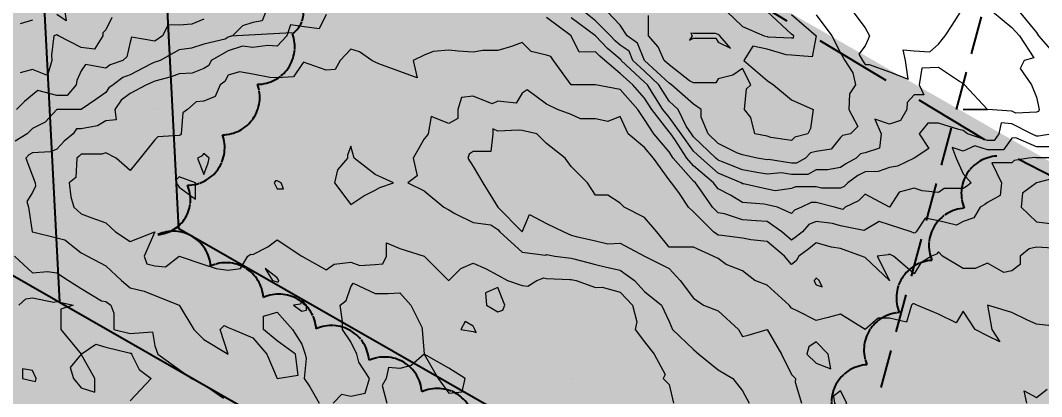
# Model space of a CAD drawing. Extents: x 532589 to 538856, y 6045658 to 6049082.
# Drawn here: x 533960.9 to 534126.9, y 6047280 to 6047341.2 of the extents above; entities that cross this region are included whole.
import ezdxf

# ---------------------------------------------------------------- set-up
doc = ezdxf.new("R2010")
doc.units = 0
doc.header["$LTSCALE"] = 5
doc.header["$PDSIZE"] = 0.5
for name, pattern in [('0', [1, 1, 0]), ('foc-ACCESSROAD', [3.75, 2.5, -1.25]), ('foc-TIELINE', [1.875, 1.25, -0.625])]:
    doc.linetypes.add(name, pattern=pattern)
doc.layers.get('Defpoints').update_dxf_attribs({"color": 9})
doc.layers.add('C-TOPO-MAJR', color=7, linetype='Continuous', lineweight=15, true_color=0xd3aa5f)
doc.layers.add('C-TOPO-MINR', color=7, linetype='Continuous', lineweight=13, true_color=0xe9d5af)
for name, color, linetype in [('F-AR', 190, 'foc-ACCESSROAD'), ('F-RW', 190, 'Continuous'), ('L-TIE', 7, 'foc-TIELINE'), ('P-BUFFER-H 30m', 51, 'Continuous'), ('P-PROPOSED', 10, 'Continuous'), ('P-PROPOSED-H', 21, 'Continuous'), ('T-BUSH', 110, '0')]:
    doc.layers.add(name, color=color, linetype=linetype)
doc.layers.add('F-RW-T', color=190, linetype='Continuous', lineweight=9)
doc.styles.add('80CG', font='ARIALN.TTF', dxfattribs={"height": 10})
doc.dimstyles.new('Compass 5 000', dxfattribs={"dimscale": 5, "dimtxt": 9, "dimasz": 2, "dimexe": 0.2, "dimexo": 0.0625, "dimgap": 0.5, "dimtad": 0, "dimtih": 1, "dimtoh": 1, "dimzin": 0, "dimdsep": 46, "dimtxsty": '80CG', "dimcen": 0.1, "dimse1": 1, "dimse2": 1, "dimclrd": 256, "dimclrt": 256, "dimaunit": 1, "dimadec": 4, "dimazin": 0, "dimtfac": 0.06, "dimtofl": 0, "dimtmove": 0, "dimatfit": 1, "dimfxl": 0.2, "dimtolj": 1, "dimtzin": 0, "dimlwd": -1, "dimarcsym": 0})

# ---------------------------------------------------------------- blocks, each defined once
blk = doc.blocks.new('*D570')
at = {"layer": 'Defpoints', "color": 0, "transparency": 16777216}
for p in [(533965.06, 6047337.11), (533985.67, 6047325.57), (533965.72, 6047324.53)]:
    blk.add_point(p, dxfattribs=at)
at = {"layer": 'F-RW-T', "transparency": 16777216}
for p, q in [((533995, 6047338.67), (534004.99, 6047339.2)), ((533955.08, 6047336.59), (533867.15, 6047332.01))]:
    blk.add_line(p, q, dxfattribs=at)
for points in [[(533994.91, 6047340.34), (533995.09, 6047337.01), (533985.01, 6047338.15)], [(533954.99, 6047338.26), (533955.16, 6047334.93), (533965.06, 6047337.11)]]:
    blk.add_solid(points, dxfattribs=at)
at = {"layer": 'F-RW-T', "transparency": 16777216, "insert": (533827.61, 6047332.01), "char_height": 10, "attachment_point": 5, "style": '80CG'}
blk.add_mtext('\\A1;Athabasca\\P20.00 P/L R/W\\PPLA 240970', dxfattribs=at)

msp = doc.modelspace()

# ---------------------------------------------------------------- hatches: boundary and pattern name
at = {"layer": 'P-BUFFER-H 30m'}
h = msp.add_hatch(color=256, dxfattribs=at)
h.dxf.hatch_style = 1
edge = h.paths.add_edge_path()
edge.add_line((533962.39, 6047413.291), (534135.818, 6047313.884))
edge.add_arc((534086.114, 6047227.17), 99.949, -29.1674, 60.17902, ccw=False)
edge.add_line((534173.389, 6047178.458), (534124.675, 6047091.178))
edge.add_arc((534037.4, 6047139.889), 99.949, 240.19293, 330.8326, ccw=False)
edge.add_line((533987.717, 6047053.163), (533814.265, 6047152.528))
edge.add_arc((533863.948, 6047239.254), 99.949, 150.83228, 240.19293, ccw=False)
edge.add_line((533776.673, 6047287.966), (533825.411, 6047375.289))
edge.add_arc((533912.686, 6047326.577), 99.949, 60.17902, 150.83228, ccw=False)
at = {"layer": 'P-PROPOSED-H'}
h = msp.add_hatch(color=256, dxfattribs=at)
h.dxf.hatch_style = 1
h.paths.add_polyline_path([(533912.686, 6047326.577), (534086.114, 6047227.17), (534037.4, 6047139.889), (533863.948, 6047239.254)])

# ---------------------------------------------------------------- linework, layer by layer
at = {"layer": 'C-TOPO-MAJR', "color": 9, "true_color": 0xbfbfbf, "elevation": 859, "flags": 128}
for points in [[(534000.759, 6047342.644), (534000.153, 6047341.127), (533998.636, 6047340.874), (533996.977, 6047340.321), (533995.318, 6047338.662), (533994.654, 6047338.441), (533994.156, 6047338.164), (533990.672, 6047337.335), (533988.681, 6047336.671), (533986.691, 6047336.422), (533983.594, 6047334.681), (533982.95, 6047334.439), (533982.709, 6047334.374), (533982.14, 6047334.111), (533978.727, 6047332.347), (533977.502, 6047331.924), (533975.916, 6047330.699), (533975.243, 6047330.201), (533974.746, 6047329.455), (533973.123, 6047328.339), (533970.764, 6047326.717), (533966.782, 6047326.717), (533964.886, 6047324.631), (533962.801, 6047323.59), (533962.374, 6047323.163), (533961.947, 6047322.736), (533960.035, 6047321.519)], [(534123.238, 6047342.644), (534126.049, 6047339.232), (534126.368, 6047338.662), (534128.703, 6047336.008)], [(534128.702, 6047322.736), (534126.403, 6047322.382), (534126.049, 6047322.382), (534125.253, 6047322.736), (534122.067, 6047324.369), (534120.298, 6047324.505), (534119.944, 6047322.736), (534119.158, 6047321.663), (534118.085, 6047321.663), (534114.807, 6047322.736), (534114.104, 6047323.255), (534113.401, 6047323.439), (534110.122, 6047324.487), (534108.37, 6047324.487), (534106.994, 6047322.736), (534108.529, 6047320.347), (534106.14, 6047318.754), (534103.433, 6047317.479), (534102.159, 6047317.237), (534100.31, 6047316.621), (534098.177, 6047316.542), (534097.012, 6047315.938), (534095.366, 6047314.772), (534094.781, 6047314.187), (534094.195, 6047313.907), (534091.079, 6047313.907), (534090.214, 6047314.13), (534086.874, 6047314.13), (534086.232, 6047313.824), (534083.578, 6047313.445), (534082.25, 6047313.744), (534078.435, 6047314.606), (534078.269, 6047314.619), (534078.02, 6047314.772), (534074.287, 6047316.344), (534071.512, 6047318.754), (534070.305, 6047319.925), (534068.272, 6047322.736), (534066.324, 6047325.429), (534065.329, 6047326.717), (534063.586, 6047329.455), (534062.805, 6047330.699), (534062.342, 6047331.141), (534058.55, 6047334.681), (534058.496, 6047334.816), (534058.36, 6047334.908), (534056.307, 6047336.609), (534054.379, 6047338.662), (534050.397, 6047341.612)], [(533959.925, 6047302.827), (533962.801, 6047300.103), (533965.265, 6047300.363), (533966.782, 6047300.12), (533968.656, 6047298.846), (533970.764, 6047297.565), (533974.021, 6047295.588), (533974.746, 6047295.477), (533975.542, 6047294.864), (533976.074, 6047293.535), (533976.074, 6047290.882), (533978.727, 6047290.246), (533982.362, 6047290.536), (533982.709, 6047288.228), (533983.207, 6047286.901), (533986.691, 6047284.366), (533988.681, 6047282.919), (533990.672, 6047281.924), (533993.857, 6047279.735)]]:
    msp.add_lwpolyline(points, dxfattribs=at)
at = {"layer": 'C-TOPO-MINR', "color": 254, "true_color": 0xd9d9d9, "flags": 128}
for points, elevation in [([(533975.701, 6047341.688), (533974.746, 6047339.657), (533974.248, 6047339.16), (533974.277, 6047338.662), (533972.897, 6047336.529), (533970.764, 6047336.796), (533967.031, 6047338.662), (533966.782, 6047338.828), (533966.64, 6047338.804), (533966.285, 6047338.662), (533965.897, 6047335.565), (533965.986, 6047334.681), (533965.25, 6047332.231), (533962.801, 6047333.233), (533960.81, 6047332.69)], 858.6), ([(534010.581, 6047342.146), (534009.419, 6047339.824), (534006.599, 6047340.227), (534004.774, 6047340.487), (534004.166, 6047338.662), (534002.617, 6047337.023), (534001.069, 6047337.114), (533998.636, 6047336.766), (533996.976, 6047337.003), (533994.654, 6047336.229), (533991.866, 6047334.681), (533991.468, 6047333.884), (533990.672, 6047333.354), (533988.761, 6047332.61), (533986.691, 6047332.524), (533985.363, 6047332.026), (533982.709, 6047331.311), (533981.382, 6047330.699), (533978.727, 6047329.314), (533977.234, 6047328.21), (533976.239, 6047326.717), (533976.452, 6047325.011), (533974.746, 6047324.831), (533973.418, 6047324.063), (533970.764, 6047323.532), (533969.968, 6047323.532), (533969.437, 6047322.736), (533967.989, 6047321.529), (533966.782, 6047320.247), (533965.743, 6047319.793), (533962.801, 6047319.659), (533962.248, 6047319.307), (533961.753, 6047318.754), (533962.801, 6047315.91), (533963.243, 6047314.772), (533963.332, 6047314.241), (533962.801, 6047313.179), (533961.882, 6047311.709), (533962.172, 6047310.791), (533962.8, 6047306.809), (533962.8, 6047306.809), (533962.801, 6047306.808), (533962.802, 6047306.807), (533966.782, 6047305.812), (533968.111, 6047305.48), (533970.764, 6047303.396), (533971.759, 6047302.827), (533974.746, 6047301.235), (533977.305, 6047298.846), (533978.727, 6047297.674), (533981.003, 6047297.139), (533982.709, 6047296.457), (533986.69, 6047294.864), (533986.691, 6047294.862), (533989.081, 6047290.882), (533990.672, 6047289.292), (533994.652, 6047286.901), (533994.654, 6047286.9), (533994.659, 6047286.896), (533994.654, 6047286.901), (533994.654, 6047286.905), (533993.326, 6047290.882), (533993.99, 6047291.546), (533994.654, 6047291.214), (533995.45, 6047290.882), (533998.636, 6047289.555), (534000.911, 6047286.901), (534002.617, 6047282.92), (534002.612, 6047282.919), (534002.617, 6047282.918), (534002.618, 6047282.918), (534002.622, 6047282.919), (534006.03, 6047283.488), (534005.603, 6047286.901), (534002.617, 6047289.073), (534000.405, 6047290.882), (534000.405, 6047293.094), (534002.617, 6047293.727), (534005.106, 6047290.882), (534006.599, 6047288.494), (534007.13, 6047286.901), (534007.323, 6047286.176), (534006.997, 6047282.919), (534007.927, 6047281.591), (534009.444, 6047278.937)], 859.2), ([(533968.109, 6047342.644), (533968.275, 6047341.151), (533966.782, 6047342.146)], 858.4), ([(534118.923, 6047342.644), (534122.067, 6047340.047), (534123.293, 6047338.662), (534125.607, 6047335.123), (534124.06, 6047334.681), (534123.396, 6047333.352), (534125.252, 6047330.699), (534126.049, 6047328.706), (534126.491, 6047326.717), (534126.38, 6047326.386), (534126.049, 6047326.275), (534122.695, 6047326.089), (534122.067, 6047326.411), (534118.086, 6047326.717), (534118.085, 6047326.716), (534114.105, 6047326.716), (534114.104, 6047326.717), (534114.103, 6047326.717), (534114.103, 6047326.718), (534114.104, 6047326.722), (534118.081, 6047326.722), (534114.338, 6047330.699), (534114.104, 6047330.92), (534113.535, 6047331.267), (534110.122, 6047333.543), (534107.408, 6047333.413), (534106.979, 6047330.699), (534107.733, 6047329.106), (534106.14, 6047329.106), (534105.003, 6047327.855), (534104.946, 6047326.717), (534103.957, 6047324.919), (534102.159, 6047324.294), (534099.77, 6047325.125), (534100.78, 6047322.736), (534100.511, 6047320.401), (534098.177, 6047319.658), (534097.44, 6047319.491), (534096.755, 6047318.754), (534095.069, 6047317.88), (534094.195, 6047317.261), (534092.062, 6047316.905), (534090.214, 6047316.905), (534088.856, 6047316.13), (534086.232, 6047316.13), (534084.618, 6047316.387), (534082.25, 6047316.177), (534080.603, 6047316.42), (534078.269, 6047316.874), (534074.83, 6047318.211), (534074.287, 6047318.44), (534073.925, 6047318.754), (534070.305, 6047322.267), (534069.967, 6047322.736), (534069.081, 6047323.96), (534067.817, 6047326.717), (534066.324, 6047328.045), (534064.657, 6047330.699), (534062.342, 6047332.911), (534060.446, 6047334.681), (534059.845, 6047336.165), (534058.36, 6047337.183), (534057.552, 6047337.853), (534056.792, 6047338.662), (534054.379, 6047341.151), (534052.468, 6047342.644)], 858.8), ([(534090.214, 6047342.124), (534092.782, 6047338.662), (534094.195, 6047335.925), (534094.907, 6047334.681), (534096.186, 6047332.69), (534096.645, 6047330.699), (534095.643, 6047329.251), (534095.522, 6047326.717), (534096.982, 6047323.931), (534095.787, 6047322.736), (534094.49, 6047322.441), (534094.195, 6047322.124), (534092.685, 6047320.264), (534090.214, 6047319.868), (534089.315, 6047319.653), (534088.472, 6047318.754), (534087.046, 6047317.94), (534086.232, 6047317.94), (534082.466, 6047318.539), (534082.25, 6047318.52), (534080.659, 6047318.754), (534078.269, 6047319.323), (534077.416, 6047319.607), (534074.287, 6047321.171), (534072.665, 6047322.736), (534071.55, 6047325.473), (534071.55, 6047326.717), (534070.305, 6047327.547), (534066.703, 6047330.699), (534066.324, 6047330.994), (534062.347, 6047334.676), (534062.342, 6047334.68), (534062.342, 6047334.681), (534061.195, 6047337.515), (534059.522, 6047338.662), (534058.36, 6047340.404), (534056.253, 6047342.644)], 858.6), ([(534086.232, 6047342.166), (534090.213, 6047338.662), (534089.601, 6047335.293), (534086.232, 6047335.534), (534085.347, 6047335.566), (534082.25, 6047336.518), (534079.938, 6047336.993), (534078.478, 6047334.681), (534082.25, 6047331.423), (534083.312, 6047330.699), (534086.232, 6047328.265), (534089.717, 6047326.717), (534089.329, 6047323.62), (534088.888, 6047322.736), (534086.746, 6047322.222), (534086.232, 6047321.674), (534082.863, 6047322.123), (534082.25, 6047322.338), (534080.259, 6047322.736), (534079.594, 6047325.392), (534078.6, 6047326.717), (534078.881, 6047330.087), (534079.595, 6047330.699), (534078.269, 6047333.354), (534076.677, 6047332.291), (534074.287, 6047331.692), (534073.926, 6047331.06), (534070.305, 6047331.06), (534069.644, 6047331.361), (534066.324, 6047333.943), (534065.527, 6047334.681), (534064.554, 6047336.892), (534062.971, 6047338.662), (534062.971, 6047342.015)], 858.4), ([(534075.693, 6047342.644), (534078.269, 6047340.211), (534081.753, 6047338.662), (534082.25, 6047338.56), (534082.398, 6047338.515), (534086.232, 6047338.378), (534086.539, 6047338.356)], 858.2), ([(534086.539, 6047338.356), (534086.594, 6047338.662), (534086.232, 6047338.981), (534082.253, 6047342.641)], 858.2), ([(534096.185, 6047342.644), (534098.177, 6047339.988), (534098.9, 6047338.662), (534098.707, 6047338.132), (534098.177, 6047337.071), (534097.181, 6047335.677), (534097.75, 6047334.681), (534098.177, 6047334.017), (534098.841, 6047334.017), (534102.159, 6047332.832), (534105.204, 6047331.636), (534104.747, 6047334.681), (534104.398, 6047336.423), (534106.14, 6047336.229), (534108.716, 6047336.086), (534110.122, 6047337.335), (534110.72, 6047338.065), (534111.208, 6047338.662), (534112.334, 6047340.432), (534113.741, 6047342.644)], 858.8), ([(533990.672, 6047341.386), (533988.755, 6047340.579), (533986.691, 6047340.414), (533984.866, 6047340.487), (533983.953, 6047338.662), (533982.709, 6047337.797), (533978.937, 6047338.452), (533978.727, 6047337.666), (533978.158, 6047335.25), (533977.532, 6047334.681), (533975.46, 6047333.966), (533974.746, 6047333.413), (533971.427, 6047334.017), (533970.764, 6047332.975), (533970.04, 6047331.423), (533969.925, 6047330.699), (533968.488, 6047328.993), (533966.782, 6047328.993), (533963.72, 6047329.78), (533962.801, 6047329.106), (533961.521, 6047327.997), (533960.241, 6047326.717)], 858.8), ([(533962.801, 6047341.251), (533960.809, 6047340.653)], 858.4), ([(534128.172, 6047320.612), (534126.049, 6047320.612), (534122.705, 6047322.098), (534122.067, 6047322.011), (534120.689, 6047320.132), (534118.085, 6047320.132), (534116.038, 6047320.802), (534114.104, 6047319.916), (534112.362, 6047320.496), (534112.989, 6047318.754), (534114.104, 6047316.22), (534115.431, 6047314.772), (534114.694, 6047314.182), (534114.104, 6047313.835), (534111.059, 6047313.835), (534110.122, 6047313.179), (534107.468, 6047313.445), (534106.14, 6047313.919), (534103.707, 6047313.224), (534102.159, 6047310.791), (534102.158, 6047310.791), (534098.177, 6047312.898), (534097.123, 6047311.844), (534094.92, 6047310.791), (534094.542, 6047310.444), (534094.195, 6047310.516), (534093.2, 6047310.791), (534090.214, 6047311.561), (534089.443, 6047311.561), (534087.825, 6047310.791), (534086.701, 6047310.322), (534086.232, 6047309.795), (534083.956, 6047310.791), (534082.25, 6047311.176), (534081.753, 6047311.288), (534078.269, 6047311.556), (534076.278, 6047312.782), (534074.287, 6047313.777), (534073.55, 6047314.772), (534070.305, 6047317.509), (534069.199, 6047318.754), (534067.242, 6047321.817), (534066.578, 6047322.736), (534066.324, 6047323.087), (534063.519, 6047326.717), (534062.342, 6047328.566), (534060.415, 6047330.699), (534058.36, 6047332.573), (534055.889, 6047334.681), (534055.063, 6047335.365), (534054.379, 6047336.093), (534051.724, 6047336.008), (534050.397, 6047338.662), (534050.397, 6047338.662), (534050.395, 6047338.665), (534046.416, 6047341.648)], 859.2), ([(534074.571, 6047338.662), (534074.287, 6047338.927), (534073.89, 6047339.059), (534070.305, 6047339.059), (534069.864, 6047339.104), (534070.072, 6047338.662), (534069.644, 6047338), (534070.305, 6047338.301), (534073.926, 6047338.301), (534074.287, 6047337.669), (534076.277, 6047336.673), (534074.571, 6047338.662)], 858.4), ([(534129.942, 6047318.842), (534126.049, 6047318.842), (534125.89, 6047318.913), (534124.724, 6047318.754), (534122.429, 6047318.392), (534122.067, 6047318.03), (534118.809, 6047318.03), (534120.361, 6047314.772), (534120.163, 6047312.695), (534118.085, 6047311.587), (534117.643, 6047311.233), (534116.891, 6047310.791), (534115.846, 6047309.049), (534114.104, 6047308.468), (534113.056, 6047307.857), (534110.122, 6047308.561), (534107.932, 6047308.999), (534106.472, 6047306.809), (534106.313, 6047306.636), (534106.14, 6047306.56), (534105.699, 6047306.809), (534102.159, 6047307.946), (534100.483, 6047308.485), (534098.177, 6047307.14), (534098.004, 6047306.982), (534094.195, 6047307.77), (534092.869, 6047308.136), (534090.214, 6047308.468), (534089.043, 6047307.98), (534088.002, 6047306.809), (534087.028, 6047306.013), (534086.232, 6047305.424), (534084.64, 6047306.809), (534082.25, 6047308.457), (534080.481, 6047308.579), (534078.269, 6047308.731), (534075.335, 6047309.742), (534074.287, 6047309.885), (534073.382, 6047310.791), (534071.442, 6047313.636), (534070.6, 6047314.772), (534070.305, 6047315.021), (534066.988, 6047318.754), (534066.324, 6047319.793), (534063.817, 6047322.736), (534062.342, 6047325.078), (534061.228, 6047326.717), (534058.36, 6047329.975), (534054.381, 6047330.699), (534054.379, 6047330.7), (534054.378, 6047330.7), (534050.397, 6047330.7), (534047.553, 6047334.681), (534047.079, 6047335.344), (534046.416, 6047335.565), (534043.882, 6047336.128), (534042.434, 6047337.576), (534040.727, 6047336.956), (534038.452, 6047336.274), (534036.064, 6047336.274), (534034.471, 6047336.008), (534032.021, 6047336.212), (534030.489, 6047336.34), (534027.955, 6047336.129), (534026.507, 6047335.565), (534024.738, 6047334.681), (534025.371, 6047331.835), (534022.526, 6047332.871), (534019.112, 6047334.113), (534018.544, 6047334.375), (534017.976, 6047334.681), (534015.968, 6047336.086), (534014.562, 6047336.519), (534012.855, 6047334.681), (534012.028, 6047333.233), (534010.581, 6047333.088), (534006.905, 6047334.375), (534006.599, 6047334.018), (534005.272, 6047332.026), (534002.617, 6047331.836), (534001.392, 6047331.924), (533998.636, 6047332.44), (533996.492, 6047332.843), (533994.654, 6047332.292), (533994.123, 6047331.23), (533993.327, 6047330.699), (533992.546, 6047328.825), (533990.672, 6047328.045), (533989.447, 6047327.942), (533988.017, 6047326.717), (533987.259, 6047326.149), (533986.996, 6047322.736), (533986.863, 6047322.563), (533986.691, 6047322.47), (533983.207, 6047322.238), (533982.709, 6047321.741), (533980.32, 6047318.754), (533978.727, 6047316.763), (533976.451, 6047318.754), (533974.746, 6047319.672), (533974.082, 6047319.417), (533970.764, 6047319.417), (533970.402, 6047319.116), (533970.061, 6047318.754), (533969.879, 6047315.657), (533968.773, 6047314.772), (533969.058, 6047312.496), (533969.569, 6047310.791), (533970.764, 6047309.705), (533972.47, 6047309.085), (533974.746, 6047308.257), (533976.338, 6047306.809), (533978.727, 6047305.216), (533982.708, 6047306.808), (533980.967, 6047302.827), (533981.442, 6047301.561), (533982.709, 6047301.279), (533984.45, 6047301.086), (533986.691, 6047302.826), (533986.692, 6047302.826), (533990.672, 6047301.5), (533992.663, 6047300.837), (533994.654, 6047300.552), (533996.644, 6047300.837), (533997.84, 6047302.827), (533998.33, 6047303.133), (533998.636, 6047303.111), (534001.101, 6047304.344), (534002.617, 6047305.482), (534006.598, 6047302.827), (534006.599, 6047302.827), (534006.6, 6047302.826), (534010.581, 6047300.587), (534011.86, 6047301.547), (534014.562, 6047301.871), (534016.056, 6047301.334), (534018.544, 6047301.5), (534019.788, 6047301.583), (534020.354, 6047302.827), (534020.354, 6047304.998), (534022.526, 6047304.084), (534026.506, 6047302.827), (534026.507, 6047302.818), (534030.479, 6047298.846), (534030.489, 6047298.841), (534030.49, 6047298.844), (534030.491, 6047298.846), (534032.479, 6047300.837), (534034.471, 6047301.691), (534036.461, 6047300.837), (534038.452, 6047299.73), (534040.045, 6047298.846), (534042.434, 6047298.049), (534043.352, 6047297.927), (534044.823, 6047298.846), (534045.973, 6047299.288), (534046.416, 6047299.225), (534050.198, 6047299.044), (534050.397, 6047299.018), (534051.193, 6047298.846), (534054.379, 6047297.708), (534055.441, 6047297.784), (534058.36, 6047296.95), (534060.351, 6047294.864), (534061.098, 6047292.127), (534060.81, 6047290.882), (534062.342, 6047288.892), (534063.874, 6047286.901), (534065.662, 6047283.581), (534065.331, 6047282.919), (534066.324, 6047281.926), (534067.027, 6047278.937)], 859.4), ([(534128.703, 6047304.155), (534126.049, 6047304.32), (534124.855, 6047304.021), (534123.395, 6047302.827), (534123.395, 6047301.5), (534122.067, 6047300.438), (534120.74, 6047300.173), (534118.085, 6047301.69), (534116.095, 6047300.837), (534114.104, 6047300.837), (534110.786, 6047302.827), (534110.122, 6047303.551), (534109.776, 6047303.173), (534108.985, 6047302.827), (534107.247, 6047301.721), (534106.14, 6047299.983), (534102.821, 6047302.827), (534102.159, 6047303.133), (534101.96, 6047303.026), (534100.167, 6047302.827), (534102.159, 6047298.855), (534102.164, 6047298.846), (534102.159, 6047298.845), (534102.159, 6047298.845), (534102.158, 6047298.846), (534098.177, 6047302.607), (534097.609, 6047302.827), (534094.195, 6047304.084), (534092.703, 6047304.32), (534090.214, 6047304.999), (534089.019, 6047304.022), (534087.404, 6047302.827), (534086.998, 6047302.061), (534086.232, 6047301.5), (534085.061, 6047302.827), (534082.25, 6047305.216), (534079.597, 6047305.481), (534078.269, 6047305.77), (534074.884, 6047306.212), (534074.287, 6047306.266), (534073.541, 6047306.809), (534070.305, 6047310.044), (534069.453, 6047310.791), (534067.916, 6047313.18), (534066.722, 6047314.772), (534066.324, 6047315.27), (534063.79, 6047318.754), (534062.342, 6047320.523), (534059.688, 6047322.736), (534058.36, 6047325.581), (534056.369, 6047324.727), (534054.379, 6047325.185), (534051.929, 6047325.185), (534050.397, 6047325.887), (534048.185, 6047326.717), (534046.416, 6047327.556), (534043.228, 6047329.904), (534042.434, 6047329.374), (534041.439, 6047327.712), (534038.452, 6047328.044), (534037.533, 6047327.636), (534034.471, 6047328.889), (534032.56, 6047328.628), (534031.956, 6047326.717), (534031.956, 6047325.25), (534030.489, 6047324.395), (534027.644, 6047325.581), (534027.169, 6047322.736), (534026.904, 6047322.338), (534026.507, 6047321.941), (534025.369, 6047319.892), (534024.737, 6047318.754), (534025.37, 6047315.909), (534023.851, 6047314.772), (534026.507, 6047313.445), (534029.693, 6047310.791), (534030.489, 6047310.349), (534031.483, 6047309.796), (534034.471, 6047308.301), (534037.316, 6047307.945), (534038.452, 6047307.171), (534038.814, 6047306.809), (534042.434, 6047303.491), (534046.226, 6047303.016), (534046.416, 6047303.111), (534047.741, 6047302.827), (534050.397, 6047302.481), (534050.839, 6047302.385), (534054.379, 6047301.5), (534056.148, 6047301.058), (534058.36, 6047300.577), (534060.703, 6047298.846), (534062.342, 6047297.104), (534065.098, 6047294.864), (534066.324, 6047292.208), (534066.854, 6047290.882), (534070.305, 6047287.647), (534071.158, 6047286.901), (534074.287, 6047284.324), (534076.676, 6047282.919), (534078.269, 6047280.928), (534079.33, 6047278.937)], 859.6), ([(533982.709, 6047326.718), (533982.707, 6047326.717), (533982.708, 6047326.716), (533982.709, 6047326.712), (533982.719, 6047326.708), (533982.714, 6047326.717), (533982.709, 6047326.718)], 859.4), ([(534129.533, 6047291.38), (534126.049, 6047291.767), (534124.456, 6047292.475), (534122.067, 6047293.669), (534118.086, 6047294.864), (534118.788, 6047290.882), (534120.075, 6047288.893), (534118.085, 6047289.887), (534116.096, 6047290.882), (534114.104, 6047293.867), (534113.018, 6047291.968), (534110.122, 6047293.416), (534106.583, 6047294.864), (534106.14, 6047295.073), (534105.951, 6047295.053), (534105.742, 6047294.864), (534104.915, 6047292.108), (534102.159, 6047292.756), (534100.285, 6047292.756), (534098.178, 6047290.882), (534098.178, 6047290.881), (534098.177, 6047290.882), (534098.176, 6047290.882), (534094.195, 6047293.371), (534092.205, 6047292.873), (534090.214, 6047292.376), (534087.229, 6047293.867), (534086.232, 6047294.365), (534085.833, 6047294.864), (534082.25, 6047298.123), (534080.261, 6047298.846), (534078.269, 6047300.439), (534075.616, 6047301.498), (534074.287, 6047302.428), (534073.49, 6047302.827), (534070.305, 6047304.275), (534068.857, 6047304.275), (534066.324, 6047304.275), (534064.333, 6047306.809), (534062.342, 6047309.131), (534059.024, 6047310.791), (534058.36, 6047311.454), (534056.372, 6047312.779), (534054.379, 6047312.779), (534053.05, 6047314.772), (534050.397, 6047317.425), (534049.401, 6047318.754), (534046.416, 6047321.145), (534044.825, 6047322.736), (534042.434, 6047323.305), (534041.836, 6047323.333), (534038.452, 6047323.155), (534037.656, 6047323.532), (534037.656, 6047322.736), (534037.366, 6047319.84), (534034.471, 6047319.84), (534033.806, 6047319.418), (534033.617, 6047318.754), (534034.471, 6047317.426), (534036.063, 6047314.772), (534038.452, 6047310.791), (534038.454, 6047310.791), (534042.434, 6047306.811), (534043.629, 6047309.596), (534046.416, 6047308.136), (534049.202, 6047306.809), (534050.397, 6047306.24), (534051.194, 6047306.012), (534054.379, 6047305.342), (534056.369, 6047304.818), (534058.36, 6047304.972), (534062.341, 6047302.828), (534062.342, 6047302.828), (534062.343, 6047302.827), (534066.324, 6047300.835), (534068.094, 6047298.846), (534070.305, 6047296.001), (534071.896, 6047294.864), (534074.287, 6047293.945), (534077.605, 6047290.882), (534078.269, 6047289.744), (534079.154, 6047289.997), (534082.248, 6047290.882), (534082.25, 6047290.883), (534082.25, 6047290.883), (534082.251, 6047290.882), (534082.251, 6047290.881), (534084.574, 6047286.901), (534086.232, 6047283.584), (534086.897, 6047282.919), (534086.802, 6047282.349), (534087.825, 6047278.937)], 859.8), ([(534019.29, 6047314.026), (534021.532, 6047314.772), (534018.544, 6047316.099), (534015.13, 6047318.754), (534014.562, 6047320.746), (534014.065, 6047319.251), (534014.065, 6047318.754), (534012.438, 6047316.896), (534011.908, 6047314.772), (534014.562, 6047311.232), (534016.686, 6047312.648), (534018.544, 6047313.577), (534019.29, 6047314.026)], 859.6), ([(533991.396, 6047318.03), (533991.557, 6047318.754), (533990.672, 6047319.55), (533990.326, 6047319.1), (533989.677, 6047318.754), (533990.672, 6047316.097), (533991.396, 6047318.03)], 859.6), ([(533989.347, 6047312.116), (533989.347, 6047314.772), (533986.691, 6047315.767), (533986.193, 6047315.27), (533986.193, 6047314.772), (533986.691, 6047314.048), (533989.347, 6047312.116)], 859.6), ([(534129.201, 6047315.602), (534126.051, 6047314.772), (534126.049, 6047314.772), (534126.049, 6047314.772), (534123.752, 6047313.088), (534123.56, 6047310.791), (534126.049, 6047308.402), (534128.764, 6047308.075)], 859.6), ([(534003.28, 6047314.772), (534002.617, 6047315.104), (534002.311, 6047315.078), (534002.12, 6047314.772), (534002.617, 6047313.778), (534003.612, 6047313.778), (534003.28, 6047314.772)], 859.6), ([(534002.798, 6047298.665), (534002.851, 6047298.846), (534002.617, 6047299.287), (534000.628, 6047300.835), (534001.823, 6047298.846), (534002.617, 6047298.637), (534002.798, 6047298.665)], 859.4), ([(534090.711, 6047298.846), (534090.214, 6047299.288), (534090.061, 6047298.999), (534089.852, 6047298.846), (534090.214, 6047298.182), (534091.21, 6047297.85), (534090.711, 6047298.846)], 859.8), ([(534011.717, 6047278.937), (534013.14, 6047280.359), (534014.562, 6047280.043), (534016.915, 6047280.566), (534017.607, 6047282.919), (534015.888, 6047285.575), (534015.557, 6047286.901), (534014.562, 6047288.89), (534013.234, 6047290.882), (534013.234, 6047292.21), (534012.855, 6047294.864), (534013.815, 6047295.611), (534014.562, 6047297.849), (534014.961, 6047298.447), (534018.544, 6047296.75), (534020.639, 6047296.75), (534022.526, 6047296.855), (534024.317, 6047294.864), (534026.108, 6047291.281), (534026.2, 6047290.882), (534026.507, 6047286.901), (534026.506, 6047286.901), (534024.383, 6047285.043), (534022.526, 6047284.578), (534020.715, 6047284.729), (534020.314, 6047282.919), (534019.682, 6047281.781), (534020.43, 6047278.937)], 859.2), ([(534039.282, 6047294.034), (534039.624, 6047294.864), (534038.452, 6047297.708), (534036.462, 6047296.854), (534036.642, 6047294.864), (534038.452, 6047293.758), (534039.282, 6047294.034)], 859.4), ([(533960.628, 6047294.864), (533961.762, 6047295.903), (533962.801, 6047296.059), (533966.285, 6047295.361), (533966.782, 6047295.432), (533969.436, 6047294.864), (533967.445, 6047294.201), (533967.445, 6047290.882), (533970.764, 6047286.901), (533973.106, 6047288.54), (533974.746, 6047288.016), (533978.517, 6047287.111), (533978.727, 6047287.06), (533978.901, 6047287.074), (533978.927, 6047286.901), (533980.187, 6047284.379), (533982.096, 6047282.919), (533978.727, 6047279.269)], 858.8), ([(534007.395, 6047294.864), (534006.599, 6047295.66), (534006.418, 6047295.045), (534005.271, 6047294.864), (534006.599, 6047293.868), (534007.395, 6047294.068), (534007.395, 6047294.864)], 859.2), ([(534034.754, 6047290.882), (534034.471, 6047291.45), (534033.145, 6047292.207), (534032.481, 6047290.882), (534034.471, 6047290.577), (534034.967, 6047290.386), (534034.754, 6047290.882)], 859.4), ([(534092.203, 6047286.901), (534090.214, 6047288.89), (534089.02, 6047288.095), (534088.721, 6047286.901), (534090.214, 6047285.408), (534092.602, 6047284.513), (534092.203, 6047286.901)], 859.8), ([(533972.976, 6047280.707), (533972.976, 6047282.919), (533970.764, 6047286.9), (533968.955, 6047284.728), (533969.52, 6047282.919), (533970.764, 6047281.388), (533972.976, 6047280.707)], 858.8), ([(534032.66, 6047280.747), (534033.144, 6047282.919), (534030.489, 6047284.625), (534026.508, 6047286.9), (534028.783, 6047282.919), (534030.489, 6047280.53), (534032.66, 6047280.747)], 859.2), ([(533963.298, 6047282.421), (533963.413, 6047282.919), (533962.801, 6047284.247), (533961.207, 6047284.513), (533961.207, 6047282.919), (533962.801, 6047282.573), (533963.298, 6047282.421)], 858.8), ([(534050.399, 6047282.919), (534050.397, 6047282.919), (534050.397, 6047282.92), (534050.396, 6047282.919), (534050.397, 6047282.918), (534050.4, 6047282.916), (534050.399, 6047282.919)], 859.4), ([(534095.19, 6047278.937), (534094.195, 6047280.926), (534093.059, 6047280.074), (534093.201, 6047278.937), (534094.195, 6047277.612), (534094.807, 6047278.325), (534095.19, 6047278.937)], 859.8), ([(534124.458, 6047278.937), (534124.06, 6047280.926), (534126.049, 6047279.821), (534127.791, 6047281.177)], 859.8)]:
    msp.add_lwpolyline(points, dxfattribs=dict(at, elevation=elevation))
at = {"layer": 'F-AR', "flags": 128}
msp.add_lwpolyline([(534346.929, 6047194.048), (534343.994, 6047195.61), (534208.446, 6047274.471), (534206.521, 6047275.466), (534176.243, 6047291.119), (534121.874, 6047319.227), (534082.46, 6047342.926), (534040.237, 6047361.493), (533999.849, 6047389.433), (533958.326, 6047416.215), (533909.78, 6047437.705), (533828.302, 6047489.938), (533717.611, 6047549.73), (533686.605, 6047566.488), (533642.784, 6047594.4), (533581.006, 6047628.85)], dxfattribs=at)
at = {"layer": 'F-RW', "flags": 128}
msp.add_lwpolyline([(534346.931, 6047194.052), (534343.772, 6047195.734), (534208.293, 6047274.555), (534183.575, 6047287.333), (534073.516, 6047257.474), (533986.625, 6047307.28), (533983.014, 6047376.511), (534048.992, 6047478.801), (534032.202, 6047489.631), (533962.725, 6047381.916), (533967.24, 6047295.362), (534070.761, 6047236.025), (534181.304, 6047266.016), (534337.85, 6047176.997)], dxfattribs=at)
at = {"layer": 'L-TIE'}
msp.add_line((534086.114, 6047227.17), (534174.266, 6047552.918), dxfattribs=at)
at = {"layer": 'P-PROPOSED'}
msp.add_lwpolyline([(533912.686, 6047326.577), (534086.114, 6047227.17), (534037.4, 6047139.889), (533863.948, 6047239.254)], close=True, dxfattribs=at)
at = {"layer": 'T-BUSH', "flags": 128}
msp.add_lwpolyline([(534119.594, 6047319.115, 0.5205671), (534114.318, 6047310.627, 0.5205671), (534109.041, 6047302.138, 0.5205671), (534103.764, 6047293.65, 0.5205671), (534098.487, 6047285.162, 0.5205671), (534093.21, 6047276.673, 0.5205671), (534087.933, 6047268.185, 0.5205671), (534082.656, 6047259.697, 0.5205671), (534077.379, 6047251.209, 0.5205671), (534069.066, 6047255.198, 0.5205671), (534060.479, 6047260.313, 0.5205671), (534051.892, 6047265.428, 0.5205671), (534043.305, 6047270.543, 0.5205671), (534034.718, 6047275.658, 0.5205671), (534026.132, 6047280.773, 0.5205671), (534017.545, 6047285.888, 0.5205671), (534008.958, 6047291.003, 0.5205671), (534000.371, 6047296.119, 0.5205671), (533991.784, 6047301.234, 0.5205671), (533983.197, 6047306.349, 0.5205671), (533988.006, 6047314.37, 0.5205671), (533993.701, 6047322.584, 0.5205671), (533999.396, 6047330.797, 0.5205671), (534005.091, 6047339.011, 0.5205671), (534004.997, 6047346.12, 0.5205671), (533996.677, 6047351.658, 0.5205671), (533988.357, 6047357.197, 0.5205671), (533980.037, 6047362.735, 0.5205671), (533971.717, 6047368.273, 0.5205671), (533960.916, 6047375.463, 0.5205671)], format="xyb", dxfattribs=at)

# ---------------------------------------------------------------- dimensions: what is measured, and where the dimension line sits
at = {"layer": 'F-RW-T', "color": 3}
dim = msp.add_linear_dim(base=(533965.062, 6047337.113), p1=(533985.671, 6047325.566), p2=(533965.719, 6047324.525), angle=182.98567, text='Athabasca\\P20.00 P/L R/W\\PPLA 240970', dimstyle='Compass 5 000', dxfattribs=at)
dim.commit()
dim.dimension.update_dxf_attribs({"geometry": '*D570', "text_midpoint": (533827.611, 6047332.006), "dimtype": 161})

doc.saveas('drawing.dxf')
